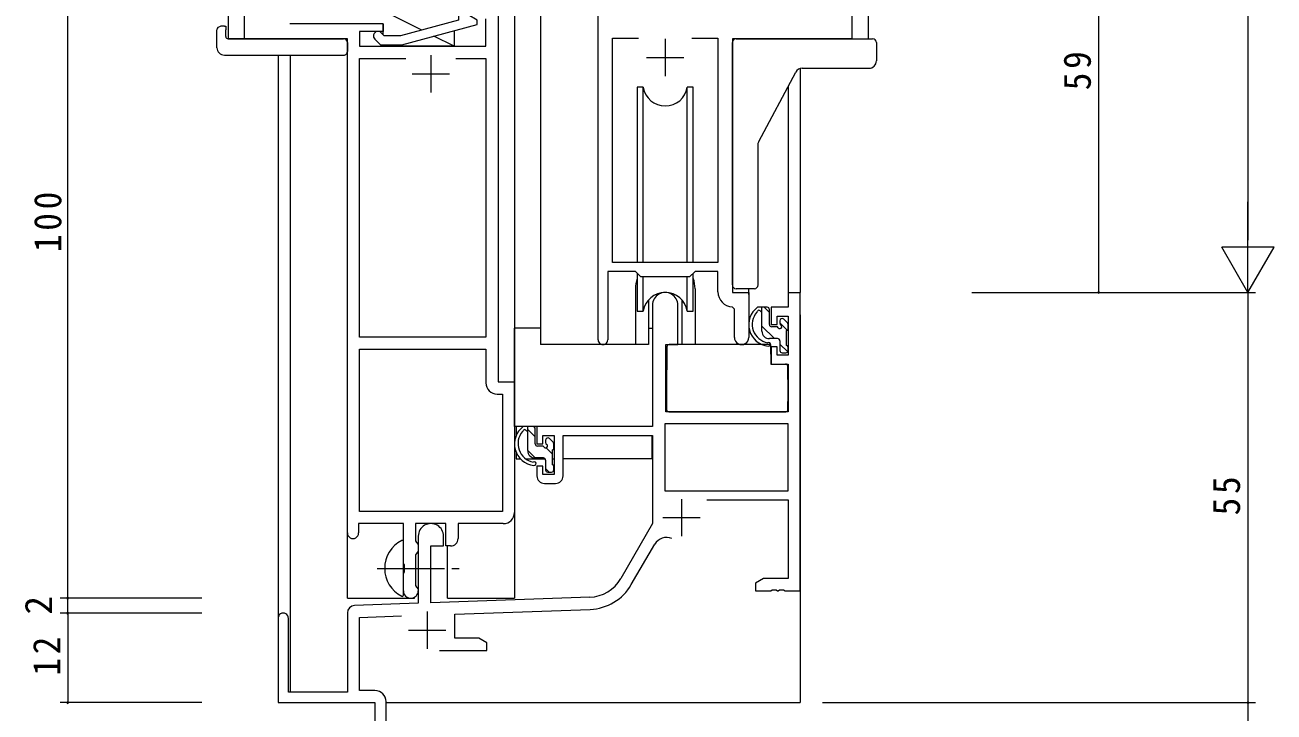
# Model space of a CAD drawing. Units: millimetres on the paper. Extents: x -420 to 373, y -297 to 267.
# Drawn here: x -326.2 to -158.8, y -189.5 to -97.4 of the extents above; entities that cross this region are included whole.
import ezdxf
from ezdxf.enums import TextEntityAlignment as Align

# ---------------------------------------------------------------- set-up
doc = ezdxf.new("R2010")
doc.units = ezdxf.units.MM
doc.linetypes.add('CHAIN2', pattern=[12, 9, -1, 1, -1])
for name, color, linetype, lineweight in [('0-3_YKK_12', 2, 'Continuous', 9), ('0-4_YKK_D', 6, 'Continuous', 9), ('0-6_YKK_13', 4, 'Continuous', 9), ('0-7_YKK_11', 7, 'Continuous', 9)]:
    doc.layers.add(name, color=color, linetype=linetype, lineweight=lineweight)
doc.styles.add('ＭＳ ゴシック', font='')
doc.styles.get('ＭＳ ゴシック').set_extended_font_data('MS Gothic')

msp = doc.modelspace()

# ---------------------------------------------------------------- linework, layer by layer
at = {"layer": '0-3_YKK_12'}
for p, q in [((-299.012, 16.229), (-299.012, -99.271)), ((-260.612, 16.229), (-260.612, -174.271)), ((-257.112, 16.229), (-257.112, -140.271)), ((-213.212, 16.229), (-213.212, -99.271)), ((-296.512, -99.271), (-299.012, -99.271)), ((-283.012, -174.271), (-283.012, -99.571)), ((-215.712, -99.271), (-213.212, -99.271)), ((-292.312, -101.458), (-292.312, -176.971)), ((-290.682, -101.458), (-290.682, -186.871)), ((-222.312, -103.254), (-222.312, -133.271)), ((-223.942, -105.665), (-223.942, -133.271)), ((-244.412, -132.771), (-244.412, -140.271)), ((-236.412, -132.771), (-236.412, -140.271)), ((-229.212, -133.571), (-229.212, -132.771)), ((-223.942, -133.271), (-222.312, -133.271)), ((-222.312, -136.271), (-222.312, -188.271)), ((-244.412, -140.271), (-257.112, -140.271)), ((-230.184, -140.271), (-236.412, -140.271)), ((-269.612, -174.271), (-269.612, -167.254)), ((-283.012, -174.271), (-274.012, -174.271)), ((-274.012, -174.271), (-274.012, -174.135)), ((-269.612, -174.271), (-260.612, -174.271)), ((-277.812, -188.271), (-222.312, -188.271))]:
    msp.add_line(p, q, dxfattribs=at)
for start, end in [(159.63586, 180), (0, 20.36412)]:
    msp.add_arc((-240.412, -132.771), 4, start, end, dxfattribs=at)
at = {"layer": '0-4_YKK_D'}
for p, q in [((-162.312, 159.729), (-162.312, -126.271)), ((-320.5, -174.271), (-320.5, -74.271)), ((-182.312, -133.271), (-182.312, -74.271)), ((-162.312, -133.271), (-162.312, -121.146)), ((-162.312, -133.271), (-165.812, -127.208)), ((-158.812, -127.208), (-165.812, -127.208)), ((-162.312, -133.271), (-158.812, -127.208)), ((-199.312, -133.271), (-161.312, -133.271)), ((-199.312, -133.271), (-181.312, -133.271)), ((-199.312, -133.271), (-161.312, -133.271)), ((-162.312, -133.271), (-162.312, -188.271)), ((-302.512, -174.271), (-321.5, -174.271)), ((-302.512, -174.271), (-321.5, -174.271)), ((-320.5, -176.271), (-320.5, -174.271)), ((-302.512, -176.271), (-321.5, -176.271)), ((-302.512, -176.271), (-321.5, -176.271)), ((-320.5, -176.271), (-320.5, -188.271)), ((-302.512, -188.271), (-321.5, -188.271)), ((-219.312, -188.271), (-161.312, -188.271)), ((-219.312, -188.271), (-161.312, -188.271)), ((-162.312, -188.271), (-162.312, -198.271))]:
    msp.add_line(p, q, dxfattribs=at)
for centre, start, end in [((-182.312, -133.271), 90, 270), ((-182.312, -133.271), 270, 90), ((-320.5, -174.271), 90, 270), ((-320.5, -174.271), 90, 270), ((-320.5, -174.271), 270, 90), ((-320.5, -174.271), 270, 90), ((-320.5, -176.271), 90, 270), ((-320.5, -176.271), 90, 270), ((-320.5, -176.271), 270, 90), ((-320.5, -176.271), 270, 90), ((-320.5, -188.271), 90, 270), ((-320.5, -188.271), 270, 90), ((-162.312, -188.271), 90, 270), ((-162.312, -188.271), 90, 270), ((-162.312, -188.271), 270, 90), ((-162.312, -188.271), 270, 90)]:
    msp.add_arc(centre, 0.106, start, end, dxfattribs=at)
at = {"layer": '0-6_YKK_13'}
for p, q in [((-273.034, -98.11), (-290.712, -89.271)), ((-300.5, -100.458), (-300.5, -98.083)), ((-299.5, -97.579), (-299.312, -97.579)), ((-299.312, -97.579), (-299.312, -98.079)), ((-299.312, -98.971), (-299.312, -98.079)), ((-299.012, -99.271), (-283.512, -99.271)), ((-283.012, -99.771), (-283.012, -100.458)), ((-268.712, -100.271), (-271.416, -98.919)), ((-231.412, -101.09), (-231.412, -99.771)), ((-212.112, -99.771), (-212.112, -101.09)), ((-299.5, -101.458), (-283.512, -101.458)), ((-283.012, -100.458), (-283.012, -100.958)), ((-231.412, -101.589), (-231.412, -101.09)), ((-212.112, -101.09), (-212.112, -102.217)), ((-231.412, -132.271), (-231.412, -103.538)), ((-227.85, -113.038), (-222.926, -103.749)), ((-222.042, -103.217), (-213.112, -103.217)), ((-243.37, -129.271), (-243.37, -105.771)), ((-237.454, -129.271), (-237.454, -105.771)), ((-236.662, -105.771), (-237.454, -105.771)), ((-236.662, -129.271), (-236.662, -105.771)), ((-227.966, -132.271), (-227.966, -113.506)), ((-244.162, -130.721), (-244.162, -135.77)), ((-243.37, -135.77), (-243.37, -131.201)), ((-237.454, -135.77), (-237.454, -131.201)), ((-236.662, -135.77), (-236.662, -130.721)), ((-230.422, -132.771), (-230.912, -132.771)), ((-229.923, -132.771), (-230.422, -132.771)), ((-242.662, -134.286), (-242.662, -140.271)), ((-238.162, -140.271), (-238.162, -134.286)), ((-226.742, -135.271), (-228.042, -135.271)), ((-227.442, -138.471), (-227.442, -135.271)), ((-226.442, -135.971), (-227.142, -135.271)), ((-226.442, -137.571), (-226.442, -135.571)), ((-244.162, -135.77), (-243.37, -135.77)), ((-237.454, -135.77), (-236.662, -135.77)), ((-225.042, -137.071), (-225.042, -137.41)), ((-224.03, -137.358), (-224.53, -136.858)), ((-257.112, -138.071), (-260.607, -138.071)), ((-260.607, -151.271), (-260.607, -138.071)), ((-242.662, -138.071), (-242.112, -138.071)), ((-225.77, -139.471), (-227.442, -137.799)), ((-225.503, -137.871), (-226.142, -137.871)), ((-224.06, -138.353), (-225.042, -137.371)), ((-224.142, -140.371), (-224.142, -138.371)), ((-223.942, -138.171), (-223.942, -137.571)), ((-242.662, -140.271), (-244.412, -140.271)), ((-240.188, -140.568), (-240.242, -146.771)), ((-226.31, -140.271), (-239.888, -140.271)), ((-236.412, -140.271), (-238.162, -140.271)), ((-225.342, -139.471), (-226.442, -139.471)), ((-226.31, -140.271), (-226.242, -142.871)), ((-225.042, -139.771), (-225.042, -141.071)), ((-223.997, -141.244), (-225.042, -140.199)), ((-223.942, -141.071), (-223.942, -140.571)), ((-224.742, -141.371), (-224.242, -141.371)), ((-240.207, -142.771), (-240.312, -142.771)), ((-226.242, -142.871), (-224.273, -142.871)), ((-223.942, -146.771), (-223.973, -143.168)), ((-240.242, -146.771), (-240.223, -148.973)), ((-223.961, -148.973), (-223.942, -146.771)), ((-240.312, -147.701), (-240.233, -147.779)), ((-239.923, -149.271), (-224.261, -149.271)), ((-242.412, -151.271), (-260.607, -151.271)), ((-260.407, -151.271), (-260.407, -152.522)), ((-258.142, -151.271), (-259.442, -151.271)), ((-258.842, -154.471), (-258.842, -151.271)), ((-257.842, -152.654), (-258.842, -151.654)), ((-257.842, -153.571), (-257.842, -151.571)), ((-256.903, -153.871), (-257.542, -153.871)), ((-256.442, -153.071), (-256.442, -153.41)), ((-255.43, -153.358), (-255.93, -152.858)), ((-255.342, -154.171), (-255.342, -153.571)), ((-242.207, -152.551), (-242.207, -155.571)), ((-260.407, -154.661), (-260.407, -155.571)), ((-260.407, -155.571), (-259.827, -155.571)), ((-259.131, -155.571), (-256.518, -155.571)), ((-257.854, -155.47), (-258.842, -154.482)), ((-256.742, -155.471), (-257.842, -155.471)), ((-255.542, -154.954), (-256.382, -154.113)), ((-255.542, -156.371), (-255.542, -154.371)), ((-255.542, -155.571), (-255.312, -155.571)), ((-242.207, -155.571), (-254.112, -155.571)), ((-256.442, -155.771), (-256.442, -157.071)), ((-255.954, -157.371), (-256.442, -156.882)), ((-255.342, -157.071), (-255.342, -156.571)), ((-256.142, -157.371), (-255.642, -157.371)), ((-275.512, -173.866), (-275.512, -166.675))]:
    msp.add_line(p, q, dxfattribs=at)
at = {"layer": '0-6_YKK_13', "linetype": 'CHAIN2'}
msp.add_line((-279.012, -170.271), (-267.024, -170.271), dxfattribs=at)
at = {"layer": '0-6_YKK_13'}
for points in [[(-278.212, -98.722), (-278.212, -97.271), (-290.712, -97.271)], [(-268.712, -98.194), (-268.712, -100.271), (-278.212, -100.271), (-278.212, -100.071)], [(-230.912, -99.271), (-213.112, -99.271), (-212.612, -99.271)], [(-231.412, -103.538), (-231.412, -102.04), (-231.412, -101.589)], [(-243.37, -105.771), (-244.162, -105.771), (-244.162, -129.271)], [(-227.962, -113.505), (-227.964, -113.444), (-227.933, -113.253), (-227.863, -113.064), (-227.848, -113.039)], [(-228.466, -132.771), (-228.466, -132.771), (-228.582, -132.771), (-229.476, -132.771), (-229.923, -132.771)]]:
    msp.add_lwpolyline(points, dxfattribs=at)
for centre, radius, start, end in [((-300.035, -98.066), 0.462, 136.9505, 182.04652), ((-299.73, -98.709), 1.153, 78.49471, 123.87698), ((-299.012, -98.971), 0.3, 180, 270), ((-283.512, -99.771), 0.5, 0, 90), ((-230.912, -99.771), 0.5, 90, 180), ((-212.612, -99.771), 0.5, 0, 90), ((-299.5, -100.458), 1, 180, 269.99493), ((-283.512, -100.958), 0.5, 269.99889, 0), ((-222.042, -104.217), 1, 90, 151.66759), ((-213.112, -102.217), 1, 270, 0), ((-240.412, -105.271), 3, 189.59798, 350.40582), ((-240.412, -136.27), 3, 9.59416, 170.4066), ((-230.912, -132.271), 0.5, 180, 270), ((-228.466, -132.271), 0.5, 270, 0), ((-226.328, -137.591), 2.885, 126.45192, 263.90388), ((-226.742, -135.571), 0.3, 0, 90), ((-226.242, -137.558), 2.504, 139.45805, 259.25217), ((-228.302, -135.675), 0.3, 301.62189, 336.95038), ((-227.842, -135.871), 0.2, 36.86989, 156.95038), ((-227.442, -135.571), 0.3, 216.86989, 270), ((-224.742, -137.071), 0.3, 45, 180), ((-226.442, -138.471), 1, 180, 270), ((-226.142, -137.571), 0.3, 180, 270), ((-225.503, -138.171), 0.3, 33.05573, 90), ((-225.042, -137.871), 0.25, 213.05573, 56.94426), ((-224.742, -137.41), 0.3, 180, 236.94426), ((-224.142, -138.171), 0.2, 270, 0), ((-224.242, -137.571), 0.3, 0, 45), ((-239.888, -140.571), 0.3, 90, 179.49998), ((-226.563, -140.221), 0.25, 253.63879, 125.58162), ((-225.342, -139.771), 0.3, 0, 90), ((-224.142, -140.571), 0.2, 0, 90), ((-224.742, -141.071), 0.3, 180, 270), ((-224.242, -141.071), 0.3, 270, 0), ((-224.273, -143.171), 0.3, 0.5, 90), ((-239.923, -148.971), 0.3, 180.49998, 270), ((-224.261, -148.971), 0.3, 270, 359.5), ((-257.728, -153.591), 2.885, 126.45192, 263.90388), ((-257.642, -153.558), 2.504, 139.45805, 259.25217), ((-259.702, -151.675), 0.3, 301.62189, 336.95038), ((-259.242, -151.871), 0.2, 36.86989, 156.95038), ((-258.842, -151.571), 0.3, 216.86989, 270), ((-258.142, -151.571), 0.3, 0, 90), ((-257.542, -153.571), 0.3, 180, 270), ((-256.903, -154.171), 0.3, 33.05573, 90), ((-256.442, -153.871), 0.25, 213.05573, 56.94426), ((-256.142, -153.071), 0.3, 45, 180), ((-256.142, -153.41), 0.3, 180, 236.94426), ((-255.642, -153.571), 0.3, 0, 45), ((-257.842, -154.471), 1, 180, 270), ((-256.742, -155.771), 0.3, 0, 90), ((-255.542, -154.171), 0.2, 270, 0), ((-257.964, -156.221), 0.25, 253.63879, 125.58162), ((-256.142, -157.071), 0.3, 180, 270), ((-255.642, -157.071), 0.3, 270, 0), ((-255.542, -156.571), 0.2, 0, 90), ((-273.812, -170.271), 4.2, 117.28096, 242.71902), ((-275.666, -166.675), 0.154, 0, 117.28096), ((-275.666, -173.866), 0.154, 242.71902, 0)]:
    msp.add_arc(centre, radius, start, end, dxfattribs=at)
at = {"layer": '0-7_YKK_11'}
for p, q in [((-240.412, -99.271), (-240.412, -104.271)), ((-236.825, -99.201), (-233.342, -99.201)), ((-271.812, -101.471), (-271.812, -106.471)), ((-268.462, -101.901), (-264.442, -101.901)), ((-242.912, -101.771), (-237.912, -101.771)), ((-274.312, -103.971), (-269.312, -103.971)), ((-223.942, -133.271), (-222.312, -133.271)), ((-281.382, -162.641), (-281.382, -140.901)), ((-223.942, -150.901), (-240.482, -150.901)), ((-256.612, -158.871), (-255.112, -158.871)), ((-238.212, -160.971), (-238.212, -165.971)), ((-240.712, -163.471), (-235.712, -163.471)), ((-244.954, -172.454), (-241.818, -167.022)), ((-272.312, -176.071), (-272.312, -181.071)), ((-274.812, -178.571), (-269.812, -178.571)), ((-277.812, -197.521), (-277.812, -188.141))]:
    msp.add_line(p, q, dxfattribs=at)
for points in [[(-283.012, -165.521), (-283.012, -99.271), (-296.812, -99.271), (-296.812, -74.271)], [(-249.412, -139.621), (-249.412, -74.271)], [(-215.412, -74.271), (-215.412, -99.271), (-231.412, -99.271), (-231.412, -133.271), (-229.212, -133.271), (-229.212, -139.306)], [(-279.336, -99.295), (-278.561, -100.071), (-275.715, -100.071), (-265.612, -97.363), (-265.612, -96.763), (-266.812, -96.071), (-266.812, -94.771), (-265.012, -94.771), (-264.812, -94.971), (-264.512, -95.271), (-262.812, -95.271)], [(-268.112, -94.971), (-268.112, -96.791), (-275.873, -98.871), (-278.063, -98.871), (-278.488, -98.446)], [(-262.812, -95.271), (-262.812, -145.271), (-260.612, -145.271), (-260.612, -162.771)], [(-278.212, -97.271), (-278.212, -98.271), (-281.382, -98.271), (-281.382, -100.271), (-264.442, -100.271), (-264.442, -96.571)], [(-236.825, -99.201), (-233.342, -99.201), (-233.342, -129.271), (-247.482, -129.271), (-247.482, -99.201), (-243.999, -99.201)], [(-268.462, -101.901), (-264.442, -101.901), (-264.442, -139.271), (-281.382, -139.271), (-281.382, -101.901), (-275.162, -101.901)], [(-233.342, -133.201), (-233.342, -130.471), (-236.412, -130.471), (-237.142, -131.201), (-243.682, -131.201), (-244.412, -130.471), (-248.112, -130.471), (-248.112, -139.621)], [(-223.942, -133.271), (-223.942, -135.271), (-226.212, -135.271), (-226.212, -137.571), (-225.412, -137.571), (-225.412, -136.471), (-223.942, -136.471), (-223.942, -141.671), (-225.412, -141.671), (-225.412, -140.571), (-226.212, -140.571), (-226.212, -142.871), (-223.942, -142.871), (-223.942, -149.271), (-240.312, -149.271), (-240.312, -140.271), (-238.712, -140.271), (-238.712, -134.971)], [(-234.813, -161.071), (-223.942, -161.071), (-223.942, -171.641), (-227.221, -171.641), (-228.312, -172.271), (-228.312, -173.271), (-226.27, -173.271), (-226.087, -173.151), (-225.537, -173.151), (-225.354, -173.271), (-225.27, -173.271), (-225.087, -173.151), (-224.537, -173.151), (-224.354, -173.271), (-222.312, -173.271), (-222.312, -133.271)], [(-242.112, -134.971), (-242.112, -151.271), (-257.612, -151.271), (-257.612, -153.571), (-256.812, -153.571), (-256.812, -152.471), (-255.312, -152.471), (-255.312, -157.671), (-256.812, -157.671), (-256.812, -156.571), (-257.612, -156.571), (-257.612, -157.871)], [(-231.142, -139.306), (-231.142, -135.498), (-231.429, -135.199)], [(-281.382, -162.641), (-281.382, -140.901), (-264.442, -140.901), (-264.442, -145.401)], [(-262.942, -146.901), (-262.242, -146.901), (-262.242, -162.641), (-281.382, -162.641)], [(-254.112, -157.871), (-254.112, -152.471), (-242.112, -152.471), (-242.112, -164.271), (-246.366, -171.639)], [(-275.512, -173.271), (-275.512, -170.941), (-275.369, -170.75), (-275.369, -169.791), (-275.512, -169.6), (-275.512, -164.271), (-281.512, -164.271), (-281.512, -165.521)], [(-269.182, -167.271), (-269.812, -167.271), (-269.812, -164.271), (-273.882, -164.271), (-273.882, -166.588), (-273.734, -166.781), (-273.512, -167.071), (-273.512, -167.971), (-273.734, -168.26), (-273.882, -168.453), (-273.882, -172.588), (-273.734, -172.781), (-273.512, -173.071), (-273.512, -173.271)], [(-262.112, -164.271), (-268.182, -164.271), (-268.182, -166.271)], [(-273.512, -165.971), (-273.512, -174.939), (-282.047, -175.237)], [(-250.522, -174.136), (-271.812, -174.879), (-271.812, -167.271), (-270.112, -167.271), (-270.112, -165.971)], [(-270.662, -181.271), (-264.312, -181.271), (-264.312, -180.271), (-265.403, -179.641), (-268.612, -179.641), (-268.612, -176.399), (-250.465, -175.765)], [(-292.312, -176.971), (-292.312, -188.271), (-279.312, -188.271), (-279.312, -192.812), (-279.192, -192.996), (-279.192, -193.546), (-279.312, -193.729), (-279.312, -197.521)], [(-283.012, -176.236), (-283.012, -186.871), (-290.912, -186.871), (-290.912, -176.971)], [(-279.312, -186.641), (-281.382, -186.641), (-281.382, -176.845), (-275.745, -176.648)]]:
    msp.add_lwpolyline(points, dxfattribs=at)
msp.add_lwpolyline([(-223.942, -150.901), (-240.482, -150.901), (-240.482, -159.871), (-223.942, -159.871)], close=True, dxfattribs=at)
for centre, radius, start, end in [((-278.912, -98.871), 0.6, 44.99998, 225), ((-240.412, -134.971), 1.7, 359.99998, 180), ((-231.342, -133.201), 2, 179.99998, 267.50807), ((-248.762, -139.621), 0.65, 179.99998, 0), ((-230.177, -139.306), 0.965, 179.99998, 0), ((-262.942, -145.401), 1.5, 180, 269.99998), ((-256.612, -157.871), 1, 180, 269.99998), ((-255.112, -157.871), 1, 270, 359.99998), ((-262.112, -162.771), 1.5, 270, 359.99998), ((-282.262, -165.521), 0.75, 179.99998, 0), ((-271.812, -165.971), 1.7, 359.99998, 180), ((-269.182, -166.271), 1, 270, 359.99998), ((-240.259, -167.922), 1.8, 65.29866, 149.99998), ((-250.696, -169.139), 5, 271.99998, 329.99998), ((-274.512, -173.271), 1, 180, 269.99998), ((-274.512, -173.271), 1, 270, 359.99998), ((-250.696, -169.139), 6.63, 271.99998, 329.99998), ((-282.012, -176.236), 1, 91.99997, 179.99998), ((-291.612, -176.971), 0.7, 359.99998, 180), ((-279.312, -188.141), 1.5, 0, 89.99998)]:
    msp.add_arc(centre, radius, start, end, dxfattribs=at)

# ---------------------------------------------------------------- texts
at = {"layer": '0-4_YKK_D', "color": 3, "style": 'ＭＳ ゴシック'}
msp.add_text('2', height=3.666, rotation=90, dxfattribs=at).set_placement((-321.5, -176.471), align=Align.BOTTOM_LEFT)
at = {"layer": '0-4_YKK_D', "color": 3, "char_height": 3.666, "attachment_point": 7, "rotation": 90, "style": 'ＭＳ ゴシック'}
for s, insert in [('\\T1.21;\\W0.95;59', (-183.312, -106.171)), ('\\T1.21;\\W0.95;100', (-321.3, -127.871)), ('\\T1.21;\\W0.95;55', (-163.312, -163.171)), ('\\T1.21;\\W0.95;12', (-321.5, -184.671))]:
    msp.add_mtext(s, dxfattribs=dict(at, insert=insert))

doc.saveas('drawing.dxf')
